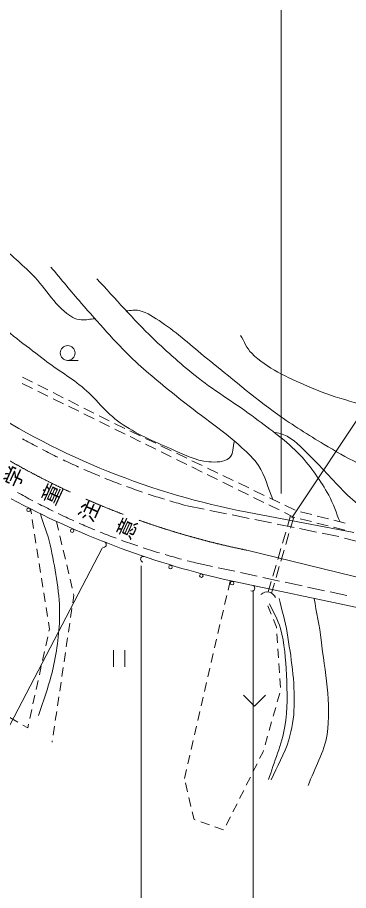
# Model space of a CAD drawing. Units: millimetres, scale not verified. Extents: x 40000 to 680000, y 20000 to 380000.
# Drawn here: x 196191 to 225080, y 243129 to 319410 of the extents above; entities that cross this region are included whole.
import ezdxf

# ---------------------------------------------------------------- set-up
doc = ezdxf.new("R2010")
doc.units = ezdxf.units.MM
doc.header["$LTSCALE"] = 1000
doc.linetypes.add('CHAIN', pattern=[18.5, 12, -1.5, 3.5, -1.5])
doc.layers.add('M-BGD', color=7, linetype='Continuous', lineweight=13)
doc.layers.add('M-BMK', color=2, linetype='CHAIN', lineweight=13)
doc.styles.add('@ＭＳ ゴシック', font='')
doc.styles.get('@ＭＳ ゴシック').set_extended_font_data('@MS Gothic')

msp = doc.modelspace()

# ---------------------------------------------------------------- linework, layer by layer
at = {"layer": 'M-BGD'}
for p, q in [((219210, 277813), (219210, 339914)), ((200568, 289448), (201475, 289448)), ((229465, 289746), (220144, 275695)), ((196616, 287991), (197508, 287540)), ((196607, 287430), (197504, 286988)), ((197955, 287314), (198847, 286863)), ((197953, 286767), (198850, 286324)), ((199293, 286637), (200185, 286186)), ((199298, 286103), (200195, 285661)), ((200632, 285960), (201524, 285509)), ((200644, 285440), (201541, 284998)), ((201970, 285283), (202862, 284832)), ((201989, 284777), (202886, 284335)), ((203309, 284606), (204201, 284155)), ((203335, 284114), (204232, 283672)), ((204649, 283933), (205551, 283500)), ((204680, 283451), (205577, 283008)), ((206001, 283284), (206903, 282851)), ((206025, 282787), (206922, 282345)), ((207354, 282635), (208255, 282202)), ((207371, 282124), (208268, 281682)), ((208706, 281985), (209607, 281552)), ((208716, 281461), (209613, 281019)), ((210058, 281336), (210959, 280903)), ((210062, 280798), (210959, 280356)), ((211407, 280135), (212304, 279693)), ((211410, 280686), (212311, 280254)), ((212762, 280037), (213664, 279604)), ((212753, 279471), (213650, 279029)), ((214114, 279388), (215016, 278955)), ((214098, 278808), (214995, 278366)), ((215466, 278738), (216368, 278305)), ((215443, 278145), (216340, 277703)), ((216819, 278089), (217720, 277656)), ((216789, 277482), (217686, 277040)), ((218171, 277440), (219072, 277007)), ((197401, 276049), (197334, 276476)), ((211013, 276738), (212483, 276440)), ((212973, 276340), (214443, 276041)), ((216227, 276193), (225544, 274420)), ((218134, 276819), (219031, 276377)), ((219480, 276156), (220282, 275760)), ((219523, 276790), (220424, 276357)), ((220904, 276221), (221873, 275974)), ((197602, 274764), (197478, 275555)), ((199591, 275383), (199775, 274605)), ((214933, 275942), (216403, 275643)), ((216893, 275543), (218363, 275244)), ((220031, 275884), (219749, 274924)), ((220304, 275749), (220023, 274790)), ((220282, 275760), (220384, 275734)), ((220869, 275611), (221838, 275364)), ((222358, 275851), (223327, 275604)), ((223811, 275480), (224780, 275233)), ((218853, 275145), (220323, 274846)), ((220813, 274746), (222283, 274448)), ((222322, 275240), (223292, 274994)), ((223776, 274870), (224745, 274623)), ((197803, 273480), (197679, 274270)), ((199890, 274118), (200074, 273339)), ((219609, 274445), (219328, 273485)), ((219882, 274310), (219601, 273350)), ((222773, 274348), (224222, 274053)), ((224222, 274053), (224243, 274048)), ((224726, 273921), (226177, 273539)), ((203571, 273045), (184163, 235843)), ((198004, 272196), (197880, 272986)), ((200189, 272853), (200373, 272074)), ((219187, 273005), (218906, 272045)), ((219460, 272870), (219179, 271911)), ((198205, 270911), (198082, 271702)), ((200488, 271588), (200672, 270809)), ((211737, 271760), (213203, 271443)), ((218765, 271566), (218484, 270606)), ((206995, 271488), (206995, 224059)), ((213692, 271337), (215158, 271019)), ((215647, 270914), (217113, 270596)), ((219039, 271431), (218757, 270471)), ((198407, 269627), (198283, 270417)), ((200787, 270322), (200971, 269544)), ((214149, 270327), (243083, 264223)), ((214563, 269386), (214743, 270165)), ((217601, 270490), (219067, 270173)), ((218344, 270126), (218077, 269217)), ((219556, 270067), (221022, 269749)), ((216768, 269320), (216768, 224059)), ((218617, 269991), (218361, 269120)), ((221511, 269644), (222977, 269326)), ((198608, 268343), (198484, 269133)), ((201116, 268930), (201018, 268268)), ((201086, 269057), (201116, 268930)), ((214270, 268119), (214450, 268899)), ((223465, 269220), (224931, 268903)), ((198809, 267058), (198685, 267849)), ((200944, 267773), (200827, 266982)), ((218039, 268009), (218337, 267267)), ((213977, 266853), (214157, 267632)), ((198981, 265962), (198887, 266564)), ((200754, 266487), (200637, 265696)), ((213684, 265586), (213864, 266366)), ((218523, 266803), (218789, 266141)), ((198940, 265776), (198981, 265962)), ((218789, 266141), (218795, 266054)), ((218828, 265555), (218881, 264757)), ((198659, 264507), (198832, 265288)), ((200563, 265201), (200446, 264410)), ((213391, 264320), (213571, 265099)), ((198379, 263237), (198552, 264018)), ((204584, 264122), (204584, 262664)), ((205556, 264122), (205556, 262664)), ((218914, 264258), (218967, 263460)), ((200373, 263915), (200256, 263124)), ((213098, 263053), (213278, 263833)), ((198099, 261968), (198271, 262749)), ((200183, 262630), (200066, 261838)), ((212805, 261786), (212985, 262566)), ((219000, 262961), (219053, 262163)), ((219087, 261664), (219140, 260866)), ((197818, 260699), (197991, 261480)), ((199992, 261344), (199875, 260552)), ((212512, 260520), (212693, 261299)), ((197538, 259429), (197710, 260210)), ((215922, 260202), (216882, 259242)), ((216882, 259242), (217842, 260202)), ((219086, 260376), (218866, 259607)), ((199802, 260058), (199685, 259266)), ((212219, 259253), (212400, 260033)), ((197257, 258160), (197430, 258941)), ((199612, 258772), (199494, 257980)), ((211926, 257987), (212107, 258766)), ((218729, 259126), (218509, 258357)), ((195534, 258233), (196229, 257839)), ((218372, 257876), (218152, 257107)), ((196664, 257592), (197080, 257357)), ((197080, 257357), (197149, 257672)), ((199421, 257486), (199304, 256694)), ((211634, 256720), (211814, 257500)), ((218015, 256626), (217795, 255857)), ((199231, 256200), (199214, 256089)), ((211341, 255454), (211521, 256233)), ((211048, 254187), (211228, 254966)), ((217622, 255251), (217322, 254652)), ((217657, 255376), (217622, 255251)), ((217097, 254205), (216739, 253490)), ((210755, 252920), (210935, 253700)), ((211031, 251751), (210847, 252530)), ((216515, 253043), (216157, 252328)), ((215932, 251881), (215574, 251166)), ((211329, 250486), (211145, 251265)), ((215350, 250719), (214991, 250003)), ((211601, 249331), (211444, 249999)), ((214767, 249557), (214409, 248841)), ((211708, 249294), (211601, 249331)), ((212937, 248869), (212181, 249130)), ((214165, 248443), (213409, 248705))]:
    msp.add_line(p, q, dxfattribs=at)
for centre, radius in [((200568, 290096), 648), ((197149, 276390), 150), ((200959, 274569), 150), ((209548, 271380), 150), ((212236, 270637), 150), ((214929, 269988), 150)]:
    msp.add_circle(centre, radius, dxfattribs=at)
for centre, radius, start, end in [((228425, 340221), 65180, 236.9859, 259.21357), ((227761, 338502), 63994, 240.87532, 242.21832), ((227761, 338502), 63994, 242.66599, 244.009), ((227761, 338502), 63994, 244.45666, 245.79967), ((227761, 338502), 63994, 246.24733, 247.59034), ((227761, 338502), 63994, 248.038, 249.38101), ((227761, 338502), 63994, 249.82868, 251.17168), ((226491, 331740), 61768, 240.63623, 242.02763), ((227761, 338502), 63994, 251.61935, 252.96235), ((232002, 345218), 76990, 241.81492, 256.59185), ((226491, 331740), 61768, 242.49142, 243.88282), ((227761, 338502), 63994, 253.41002, 254.75302), ((226491, 331740), 61768, 244.34662, 245.73802), ((226491, 331740), 61768, 246.20182, 247.59321), ((226491, 331740), 61768, 248.05701, 249.44841), ((203694, 273353), 250, 247.84857, 67.84857), ((226491, 331740), 61768, 249.91221, 251.3036), ((207187, 272075), 250, 76.94133, 256.94133), ((226491, 331740), 61768, 251.7674, 253.1588), ((226491, 331740), 61768, 253.6226, 255.014), ((226491, 331740), 61768, 255.47779, 256.18123), ((216657, 269547), 250, 247.84857, 67.84857), ((217975, 268455), 769, 19.96843, 134.29187)]:
    msp.add_arc(centre, radius, start, end, dxfattribs=at)
for points, knots in [([(190622, 302901), (191122, 302000), (191730, 301151), (192122, 300199), (192700, 298800), (192903, 297273), (193357, 295829), (193621, 294988), (193735, 294063), (194224, 293328), (195241, 291801), (196897, 290809), (198326, 289659), (199437, 288766), (200695, 288065), (201795, 287157), (202978, 286181), (203895, 284891), (205147, 284005), (206495, 283053), (208032, 282386), (209550, 281737), (210631, 281275), (211712, 280669), (212885, 280587), (213496, 280544), (214233, 280527), (214687, 280937), (215062, 281276), (214979, 281906), (215125, 282390)], [0, 0, 0, 0, 1, 1, 1, 2, 2, 2, 3, 3, 3, 4, 4, 4, 5, 5, 5, 6, 6, 6, 7, 7, 7, 8, 8, 8, 9, 9, 9, 10, 10, 10, 10]), ([(194599, 299590), (195566, 298701), (196566, 297845), (197501, 296922), (198718, 295720), (199544, 294051), (201020, 293186), (201237, 293059), (201502, 293025), (201753, 293003), (202154, 292967), (202556, 293057), (202957, 293085)], [0, 0, 0, 0, 1, 1, 1, 2, 2, 2, 3, 3, 3, 4, 4, 4, 4]), ([(199110, 297597), (199994, 296547), (200854, 295476), (201762, 294445), (203226, 292783), (204668, 291094), (206265, 289559), (207475, 288394), (208801, 287355), (210100, 286290), (211962, 284765), (213998, 283449), (215771, 281821), (216298, 281337), (216850, 280855), (217238, 280253), (217816, 279357), (218055, 278284), (218464, 277299)], [0, 0, 0, 0, 1, 1, 1, 2, 2, 2, 3, 3, 3, 4, 4, 4, 5, 5, 5, 6, 6, 6, 6]), ([(203104, 296588), (204739, 294854), (206293, 293040), (208007, 291385), (209269, 290168), (210583, 289001), (211960, 287916), (213558, 286657), (215329, 285632), (216946, 284397), (218286, 283374), (219700, 282413), (220849, 281179), (221829, 280125), (222647, 278915), (223350, 277660), (223760, 276928), (224010, 276117), (224339, 275346)], [0, 0, 0, 0, 1, 1, 1, 2, 2, 2, 3, 3, 3, 4, 4, 4, 5, 5, 5, 6, 6, 6, 6]), ([(205693, 293776), (206064, 293785), (206445, 293888), (206807, 293803), (207528, 293635), (208154, 293175), (208775, 292769), (210168, 291858), (211374, 290687), (212677, 289651), (214752, 288000), (216758, 286257), (218914, 284714), (220216, 283783), (221577, 282936), (222950, 282113), (223910, 281537), (224880, 280971), (225885, 280478), (227307, 279781), (228840, 279323), (230255, 278610), (231888, 277788), (233429, 276793), (234991, 275842), (236835, 274719), (238627, 273512), (240461, 272373), (241526, 271712), (242603, 271072), (243675, 270421)], [0, 0, 0, 0, 1, 1, 1, 2, 2, 2, 3, 3, 3, 4, 4, 4, 5, 5, 5, 6, 6, 6, 7, 7, 7, 8, 8, 8, 9, 9, 9, 10, 10, 10, 10]), ([(215662, 291635), (215985, 291113), (216191, 290497), (216629, 290068), (217975, 288749), (219777, 287964), (221499, 287199), (223607, 286263), (225862, 285676), (228103, 285131), (230045, 284659), (232060, 284545), (234007, 284097), (234559, 283970), (235117, 283844), (235641, 283630), (236871, 283128), (237922, 282250), (239143, 281729), (240153, 281299), (241231, 281055), (242279, 280728), (243555, 280331), (244894, 280106), (246114, 279561), (247290, 279036), (248404, 278354), (249416, 277560), (250814, 276463), (251846, 274957), (253186, 273791), (254478, 272665), (255795, 271531), (257288, 270689), (258570, 269966), (259961, 269405), (261391, 269054), (263203, 268610), (265094, 268478), (266961, 268487), (269847, 268503), (272706, 269066), (275566, 269455), (277385, 269702), (279186, 270061), (281003, 270322), (283954, 270746), (286949, 270885), (289875, 271456), (291884, 271848), (293968, 272136), (295812, 273024), (296989, 273590), (297910, 274582), (298959, 275361)], [0, 0, 0, 0, 1, 1, 1, 2, 2, 2, 3, 3, 3, 4, 4, 4, 5, 5, 5, 6, 6, 6, 7, 7, 7, 8, 8, 8, 9, 9, 9, 10, 10, 10, 11, 11, 11, 12, 12, 12, 13, 13, 13, 14, 14, 14, 15, 15, 15, 16, 16, 16, 17, 17, 17, 18, 18, 18, 18]), ([(218542, 283197), (218933, 283074), (219358, 283031), (219715, 282830), (220573, 282347), (221220, 281558), (221933, 280879), (223073, 279790), (224049, 278534), (225218, 277476), (225790, 276959), (226383, 276453), (227036, 276042), (228886, 274878), (230963, 274120), (232927, 273158)], [0, 0, 0, 0, 1, 1, 1, 2, 2, 2, 3, 3, 3, 4, 4, 4, 5, 5, 5, 5]), ([(198034, 258420), (198457, 259809), (199004, 261167), (199302, 262589), (199632, 264167), (199887, 265780), (199869, 267392), (199847, 269390), (199473, 271379), (199035, 273329), (198827, 274257), (198469, 275145), (198186, 276052)], [0, 0, 0, 0, 1, 1, 1, 2, 2, 2, 3, 3, 3, 4, 4, 4, 4]), ([(218322, 252800), (218839, 253961), (219512, 255066), (219873, 256285), (220155, 257235), (220309, 258230), (220340, 259220), (220407, 261375), (220072, 263530), (219723, 265658), (219557, 266672), (219256, 267659), (219023, 268659)], [0, 0, 0, 0, 1, 1, 1, 2, 2, 2, 3, 3, 3, 4, 4, 4, 4]), ([(221557, 252316), (222108, 253800), (222978, 255203), (223209, 256769), (223610, 259496), (223007, 262285), (222692, 265024), (222551, 266243), (222284, 267444), (222080, 268654)], [0, 0, 0, 0, 1, 1, 1, 2, 2, 2, 3, 3, 3, 3]), ([(218189, 268184), (218506, 267467), (218928, 266788), (219139, 266033), (219506, 264721), (219598, 263341), (219665, 261980), (219738, 260478), (219768, 258954), (219523, 257469), (219259, 255869), (218578, 254367), (218105, 252816)], [0, 0, 0, 0, 1, 1, 1, 2, 2, 2, 3, 3, 3, 4, 4, 4, 4])]:
    msp.add_open_spline(points, degree=3, knots=knots, dxfattribs=at)
at = {"layer": 'M-BMK'}
msp.add_line((216197, 272863), (234336, 268418), dxfattribs=at)
msp.add_arc((230273, 341434), 70000, 235.27178, 258.39935, dxfattribs=at)

# ---------------------------------------------------------------- texts
at = {"layer": 'M-BGD', "insert": (194736, 278917), "char_height": 1320, "attachment_point": 7, "rotation": 335.383, "style": '@ＭＳ ゴシック'}
msp.add_mtext('\\T2;学童注意', dxfattribs=at)

doc.saveas('drawing.dxf')
